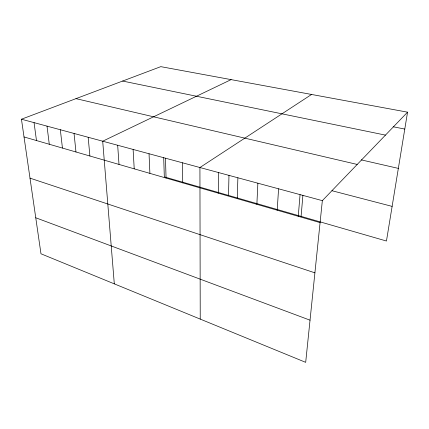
<?xml version="1.0" encoding="UTF-8"?>
<svg xmlns="http://www.w3.org/2000/svg" width="429" height="429" viewBox="0 0 429 429"><rect width="100%" height="100%" fill="white"/><g stroke="black" fill="none" stroke-linecap="round" stroke-linejoin="round"><path stroke-width="0.64" d="M218.297 193.168L218.576 172.571M228.523 195.42L228.973 175.295M237.253 198.654L237.881 177.794M256.874 204.333L257.867 183.204M277.193 210.215L278.582 188.808M298.252 216.307L300.059 194.621M301.094 216.377L302.912 195.259M407.55 112.167L322.345 200.654L305.689 362.349L40.98 253.791L21.45 119.214L160.789 66.651L407.55 112.167L386.454 241.023L164.318 176.877L163.701 157.674M311.572 94.46L199.925 167.519L200.23 319.101M231.118 79.622L102.697 141.205L114.307 283.864M393.162 126.764L404.783 129.065M122.619 81.049L385.451 135.114M361.261 159.883L398.343 168.393M75.976 98.643L357.212 164.441M331.944 190.717L392.127 206.387M21.45 119.214L322.345 200.654M24.024 136.948L320.082 222.624M29.998 178.132L314.907 272.844M35.752 217.766L310.033 320.173M34.052 122.624L36.481 140.551M47.008 126.131L49.281 144.257M60.333 129.735L62.441 148.064M74.045 133.446L75.976 151.984M88.165 137.269L89.902 156.011M117.675 145.259L119.005 164.436M133.113 149.437L134.218 168.838M149.035 153.743L149.898 173.375M165.46 158.194L166.066 178.056M182.416 162.779L182.749 182.883"/></g></svg>
